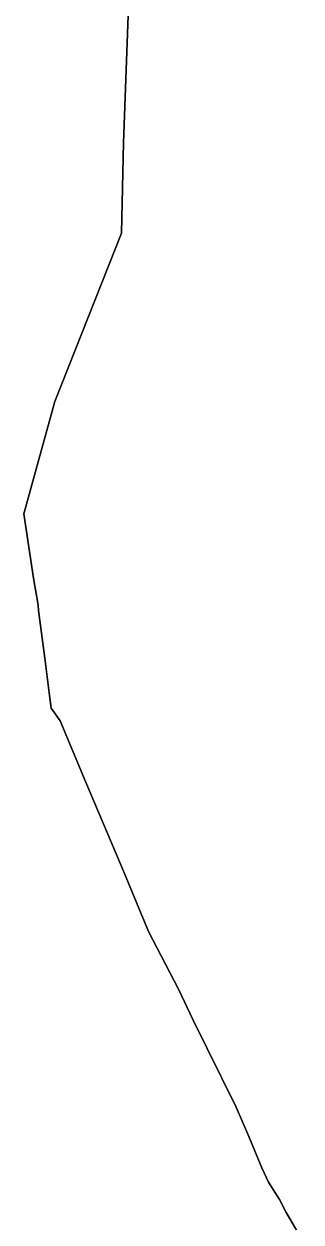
# Model space of a CAD drawing. Header units: inches. Extents: x 33.9 to 41.9, y -4.8 to 5.4.
# Drawn here: x 34.9447 to 34.9752, y 0.2634 to 0.3951 of the extents above; entities that cross this region are included whole.
import ezdxf

# ---------------------------------------------------------------- set-up
doc = ezdxf.new("R2010")
doc.units = ezdxf.units.IN
doc.header["$MEASUREMENT"] = 0
doc.layers.add('Counties', color=7, linetype='Continuous')

msp = doc.modelspace()

# ---------------------------------------------------------------- linework, layer by layer
at = {"layer": 'Counties'}
for points in [[(34.9752, 0.2616), (34.97354, 0.2645), (34.97282, 0.26586), (34.97161, 0.26776), (34.97089, 0.26934), (34.96945, 0.27278), (34.96805, 0.27599), (34.96486, 0.28246), (34.96333, 0.28558), (34.96171, 0.28897), (34.95843, 0.2953), (34.95578, 0.30168), (34.95151, 0.31181), (34.94872, 0.31846), (34.94773, 0.31987), (34.9475, 0.32154), (34.94701, 0.32534), (34.94634, 0.33058), (34.9463, 0.33117), (34.94576, 0.33416), (34.94473, 0.34121), (34.94812, 0.35357), (34.95547, 0.37207), (34.95568, 0.38198), (34.9564, 0.40204)], [(34.9564, 0.40204), (34.95568, 0.38198), (34.95547, 0.37207), (34.94812, 0.35357), (34.94473, 0.34121), (34.94576, 0.33416), (34.9463, 0.33117), (34.94634, 0.33058), (34.94701, 0.32534), (34.9475, 0.32154), (34.94773, 0.31987), (34.94872, 0.31846), (34.95151, 0.31181), (34.95578, 0.30168), (34.95843, 0.2953), (34.96171, 0.28897), (34.96333, 0.28558), (34.96486, 0.28246), (34.96805, 0.27599), (34.96945, 0.27278), (34.97089, 0.26934), (34.97161, 0.26776), (34.97282, 0.26586), (34.97354, 0.2645), (34.9752, 0.2616)], [(34.9752, 0.2616), (34.97354, 0.2645), (34.97282, 0.26586), (34.97161, 0.26776), (34.97089, 0.26934), (34.96945, 0.27278), (34.96805, 0.27599), (34.96486, 0.28246), (34.96333, 0.28558), (34.96171, 0.28897), (34.95843, 0.2953), (34.95578, 0.30168), (34.95151, 0.31181), (34.94872, 0.31846), (34.94773, 0.31987), (34.9475, 0.32154), (34.94701, 0.32534), (34.94634, 0.33058), (34.9463, 0.33117), (34.94576, 0.33416), (34.94473, 0.34121), (34.94812, 0.35357), (34.95547, 0.37207), (34.95568, 0.38198), (34.9564, 0.40204)], [(34.9564, 0.40204), (34.95568, 0.38198), (34.95547, 0.37207), (34.94812, 0.35357), (34.94473, 0.34121), (34.94576, 0.33416), (34.9463, 0.33117), (34.94634, 0.33058), (34.94701, 0.32534), (34.9475, 0.32154), (34.94773, 0.31987), (34.94872, 0.31846), (34.95151, 0.31181), (34.95578, 0.30168), (34.95843, 0.2953), (34.96171, 0.28897), (34.96333, 0.28558), (34.96486, 0.28246), (34.96805, 0.27599), (34.96945, 0.27278), (34.97089, 0.26934), (34.97161, 0.26776), (34.97282, 0.26586), (34.97354, 0.2645), (34.9752, 0.2616)]]:
    msp.add_lwpolyline(points, dxfattribs=at)

doc.saveas('drawing.dxf')
